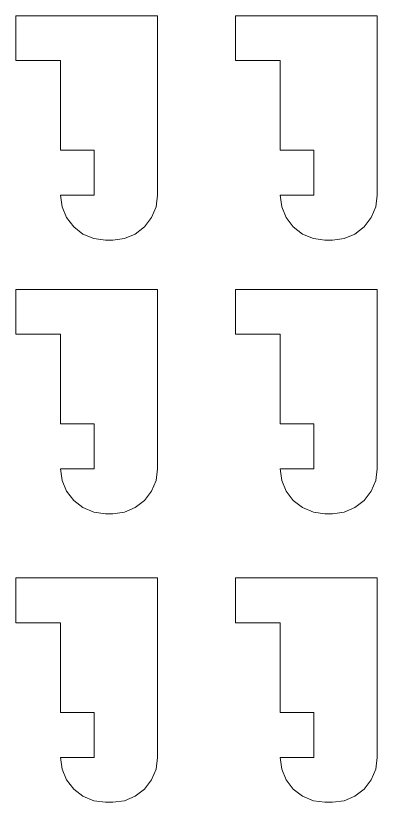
# Model space of a CAD drawing. Header units: millimetres. Extents: x -131 to 131, y -103 to 103.
# Drawn here: x -43.8 to -19.6, y 40.1 to 92.7 of the extents above; entities that cross this region are included whole.
import ezdxf

# ---------------------------------------------------------------- set-up
doc = ezdxf.new("R2010")
doc.units = ezdxf.units.MM
doc.header["$MEASUREMENT"] = 0
doc.layers.add('Camada 1', color=7, linetype='Continuous')

msp = doc.modelspace()

# ---------------------------------------------------------------- linework, layer by layer
at = {"layer": 'Camada 1', "color": 250, "lineweight": 20}
for points in [[(-43.8297, 92.7415), (-43.8297, 92.7415), (-34.3297, 92.7415), (-34.3297, 92.7415), (-34.3297, 92.7415), (-34.3297, 92.7415), (-34.3297, 80.7414), (-34.3297, 80.7414), (-34.3297, 80.7414), (-34.3297, 80.7414), (-34.432, 79.9649), (-34.432, 79.9649), (-34.432, 79.9649), (-34.432, 79.9649), (-34.7315, 79.2414), (-34.7315, 79.2414), (-34.7315, 79.2414), (-34.7315, 79.2414), (-35.2085, 78.6201), (-35.2085, 78.6201), (-35.2085, 78.6201), (-35.2085, 78.6201), (-35.8297, 78.1432), (-35.8297, 78.1432), (-35.8297, 78.1432), (-35.8297, 78.1432), (-36.5533, 77.8436), (-36.5533, 77.8436), (-36.5533, 77.8436), (-36.5533, 77.8436), (-37.3297, 77.7413), (-37.3297, 77.7413), (-37.3297, 77.7413), (-37.3297, 77.7413), (-37.8296, 77.7413), (-37.8296, 77.7413), (-37.8296, 77.7413), (-37.8296, 77.7413), (-38.6061, 77.8436), (-38.6061, 77.8436), (-38.6061, 77.8436), (-38.6061, 77.8436), (-39.3296, 78.1432), (-39.3296, 78.1432), (-39.3296, 78.1432), (-39.3296, 78.1432), (-39.9509, 78.6201), (-39.9509, 78.6201), (-39.9509, 78.6201), (-39.9509, 78.6201), (-40.4278, 79.2414), (-40.4278, 79.2414), (-40.4278, 79.2414), (-40.4278, 79.2414), (-40.7273, 79.9649), (-40.7273, 79.9649), (-40.7273, 79.9649), (-40.7273, 79.9649), (-40.8296, 80.7414), (-40.8296, 80.7414), (-40.8296, 80.7414), (-40.8296, 80.7414), (-38.574, 80.7414), (-38.574, 80.7414), (-38.574, 80.7414), (-38.574, 80.7414), (-38.574, 83.7414), (-38.574, 83.7414), (-38.574, 83.7414), (-38.574, 83.7414), (-40.8296, 83.7414), (-40.8296, 83.7414), (-40.8296, 83.7414), (-40.8296, 83.7414), (-40.8296, 89.7414), (-40.8296, 89.7414), (-40.8296, 89.7414), (-40.8296, 89.7414), (-43.8297, 89.7414), (-43.8297, 89.7414), (-43.8297, 89.7414), (-43.8297, 89.7414), (-43.8297, 92.7415), (-43.8297, 92.7415)], [(-29.1298, 92.7415), (-29.1298, 92.7415), (-19.6298, 92.7415), (-19.6298, 92.7415), (-19.6298, 92.7415), (-19.6298, 92.7415), (-19.6298, 80.7414), (-19.6298, 80.7414), (-19.6298, 80.7414), (-19.6298, 80.7414), (-19.7318, 79.9649), (-19.7318, 79.9649), (-19.7318, 79.9649), (-19.7318, 79.9649), (-20.0316, 79.2414), (-20.0316, 79.2414), (-20.0316, 79.2414), (-20.0316, 79.2414), (-20.5082, 78.6201), (-20.5082, 78.6201), (-20.5082, 78.6201), (-20.5082, 78.6201), (-21.1298, 78.1432), (-21.1298, 78.1432), (-21.1298, 78.1432), (-21.1298, 78.1432), (-21.8534, 77.8436), (-21.8534, 77.8436), (-21.8534, 77.8436), (-21.8534, 77.8436), (-22.6298, 77.7413), (-22.6298, 77.7413), (-22.6298, 77.7413), (-22.6298, 77.7413), (-23.1297, 77.7413), (-23.1297, 77.7413), (-23.1297, 77.7413), (-23.1297, 77.7413), (-23.9062, 77.8436), (-23.9062, 77.8436), (-23.9062, 77.8436), (-23.9062, 77.8436), (-24.6297, 78.1432), (-24.6297, 78.1432), (-24.6297, 78.1432), (-24.6297, 78.1432), (-25.251, 78.6201), (-25.251, 78.6201), (-25.251, 78.6201), (-25.251, 78.6201), (-25.7279, 79.2414), (-25.7279, 79.2414), (-25.7279, 79.2414), (-25.7279, 79.2414), (-26.0274, 79.9649), (-26.0274, 79.9649), (-26.0274, 79.9649), (-26.0274, 79.9649), (-26.1297, 80.7414), (-26.1297, 80.7414), (-26.1297, 80.7414), (-26.1297, 80.7414), (-23.8737, 80.7414), (-23.8737, 80.7414), (-23.8737, 80.7414), (-23.8737, 80.7414), (-23.8737, 83.7414), (-23.8737, 83.7414), (-23.8737, 83.7414), (-23.8737, 83.7414), (-26.1297, 83.7414), (-26.1297, 83.7414), (-26.1297, 83.7414), (-26.1297, 83.7414), (-26.1297, 89.7414), (-26.1297, 89.7414), (-26.1297, 89.7414), (-26.1297, 89.7414), (-29.1298, 89.7414), (-29.1298, 89.7414), (-29.1298, 89.7414), (-29.1298, 89.7414), (-29.1298, 92.7415), (-29.1298, 92.7415)], [(-43.8297, 74.4411), (-43.8297, 74.4411), (-34.3297, 74.4411), (-34.3297, 74.4411), (-34.3297, 74.4411), (-34.3297, 74.4411), (-34.3297, 62.4414), (-34.3297, 62.4414), (-34.3297, 62.4414), (-34.3297, 62.4414), (-34.432, 61.6649), (-34.432, 61.6649), (-34.432, 61.6649), (-34.432, 61.6649), (-34.7315, 60.9414), (-34.7315, 60.9414), (-34.7315, 60.9414), (-34.7315, 60.9414), (-35.2085, 60.3201), (-35.2085, 60.3201), (-35.2085, 60.3201), (-35.2085, 60.3201), (-35.8297, 59.8432), (-35.8297, 59.8432), (-35.8297, 59.8432), (-35.8297, 59.8432), (-36.5533, 59.5437), (-36.5533, 59.5437), (-36.5533, 59.5437), (-36.5533, 59.5437), (-37.3297, 59.4413), (-37.3297, 59.4413), (-37.3297, 59.4413), (-37.3297, 59.4413), (-37.8296, 59.4413), (-37.8296, 59.4413), (-37.8296, 59.4413), (-37.8296, 59.4413), (-38.6061, 59.5437), (-38.6061, 59.5437), (-38.6061, 59.5437), (-38.6061, 59.5437), (-39.3296, 59.8432), (-39.3296, 59.8432), (-39.3296, 59.8432), (-39.3296, 59.8432), (-39.9509, 60.3201), (-39.9509, 60.3201), (-39.9509, 60.3201), (-39.9509, 60.3201), (-40.4278, 60.9414), (-40.4278, 60.9414), (-40.4278, 60.9414), (-40.4278, 60.9414), (-40.7273, 61.6649), (-40.7273, 61.6649), (-40.7273, 61.6649), (-40.7273, 61.6649), (-40.8296, 62.4414), (-40.8296, 62.4414), (-40.8296, 62.4414), (-40.8296, 62.4414), (-38.574, 62.4414), (-38.574, 62.4414), (-38.574, 62.4414), (-38.574, 62.4414), (-38.574, 65.4414), (-38.574, 65.4414), (-38.574, 65.4414), (-38.574, 65.4414), (-40.8296, 65.4414), (-40.8296, 65.4414), (-40.8296, 65.4414), (-40.8296, 65.4414), (-40.8296, 71.4414), (-40.8296, 71.4414), (-40.8296, 71.4414), (-40.8296, 71.4414), (-43.8297, 71.4414), (-43.8297, 71.4414), (-43.8297, 71.4414), (-43.8297, 71.4414), (-43.8297, 74.4411), (-43.8297, 74.4411)], [(-29.1298, 74.4411), (-29.1298, 74.4411), (-19.6298, 74.4411), (-19.6298, 74.4411), (-19.6298, 74.4411), (-19.6298, 74.4411), (-19.6298, 62.4414), (-19.6298, 62.4414), (-19.6298, 62.4414), (-19.6298, 62.4414), (-19.7318, 61.6649), (-19.7318, 61.6649), (-19.7318, 61.6649), (-19.7318, 61.6649), (-20.0316, 60.9414), (-20.0316, 60.9414), (-20.0316, 60.9414), (-20.0316, 60.9414), (-20.5082, 60.3201), (-20.5082, 60.3201), (-20.5082, 60.3201), (-20.5082, 60.3201), (-21.1298, 59.8432), (-21.1298, 59.8432), (-21.1298, 59.8432), (-21.1298, 59.8432), (-21.8534, 59.5437), (-21.8534, 59.5437), (-21.8534, 59.5437), (-21.8534, 59.5437), (-22.6298, 59.4413), (-22.6298, 59.4413), (-22.6298, 59.4413), (-22.6298, 59.4413), (-23.1297, 59.4413), (-23.1297, 59.4413), (-23.1297, 59.4413), (-23.1297, 59.4413), (-23.9062, 59.5437), (-23.9062, 59.5437), (-23.9062, 59.5437), (-23.9062, 59.5437), (-24.6297, 59.8432), (-24.6297, 59.8432), (-24.6297, 59.8432), (-24.6297, 59.8432), (-25.251, 60.3201), (-25.251, 60.3201), (-25.251, 60.3201), (-25.251, 60.3201), (-25.7279, 60.9414), (-25.7279, 60.9414), (-25.7279, 60.9414), (-25.7279, 60.9414), (-26.0274, 61.6649), (-26.0274, 61.6649), (-26.0274, 61.6649), (-26.0274, 61.6649), (-26.1297, 62.4414), (-26.1297, 62.4414), (-26.1297, 62.4414), (-26.1297, 62.4414), (-23.8737, 62.4414), (-23.8737, 62.4414), (-23.8737, 62.4414), (-23.8737, 62.4414), (-23.8737, 65.4414), (-23.8737, 65.4414), (-23.8737, 65.4414), (-23.8737, 65.4414), (-26.1297, 65.4414), (-26.1297, 65.4414), (-26.1297, 65.4414), (-26.1297, 65.4414), (-26.1297, 71.4414), (-26.1297, 71.4414), (-26.1297, 71.4414), (-26.1297, 71.4414), (-29.1298, 71.4414), (-29.1298, 71.4414), (-29.1298, 71.4414), (-29.1298, 71.4414), (-29.1298, 74.4411), (-29.1298, 74.4411)], [(-43.8297, 55.1413), (-43.8297, 55.1413), (-34.3297, 55.1413), (-34.3297, 55.1413), (-34.3297, 55.1413), (-34.3297, 55.1413), (-34.3297, 43.1412), (-34.3297, 43.1412), (-34.3297, 43.1412), (-34.3297, 43.1412), (-34.432, 42.3648), (-34.432, 42.3648), (-34.432, 42.3648), (-34.432, 42.3648), (-34.7315, 41.6412), (-34.7315, 41.6412), (-34.7315, 41.6412), (-34.7315, 41.6412), (-35.2085, 41.02), (-35.2085, 41.02), (-35.2085, 41.02), (-35.2085, 41.02), (-35.8297, 40.543), (-35.8297, 40.543), (-35.8297, 40.543), (-35.8297, 40.543), (-36.5533, 40.2435), (-36.5533, 40.2435), (-36.5533, 40.2435), (-36.5533, 40.2435), (-37.3297, 40.1412), (-37.3297, 40.1412), (-37.3297, 40.1412), (-37.3297, 40.1412), (-37.8296, 40.1412), (-37.8296, 40.1412), (-37.8296, 40.1412), (-37.8296, 40.1412), (-38.6061, 40.2435), (-38.6061, 40.2435), (-38.6061, 40.2435), (-38.6061, 40.2435), (-39.3296, 40.543), (-39.3296, 40.543), (-39.3296, 40.543), (-39.3296, 40.543), (-39.9509, 41.02), (-39.9509, 41.02), (-39.9509, 41.02), (-39.9509, 41.02), (-40.4278, 41.6412), (-40.4278, 41.6412), (-40.4278, 41.6412), (-40.4278, 41.6412), (-40.7273, 42.3648), (-40.7273, 42.3648), (-40.7273, 42.3648), (-40.7273, 42.3648), (-40.8296, 43.1412), (-40.8296, 43.1412), (-40.8296, 43.1412), (-40.8296, 43.1412), (-38.574, 43.1412), (-38.574, 43.1412), (-38.574, 43.1412), (-38.574, 43.1412), (-38.574, 46.1413), (-38.574, 46.1413), (-38.574, 46.1413), (-38.574, 46.1413), (-40.8296, 46.1413), (-40.8296, 46.1413), (-40.8296, 46.1413), (-40.8296, 46.1413), (-40.8296, 52.1413), (-40.8296, 52.1413), (-40.8296, 52.1413), (-40.8296, 52.1413), (-43.8297, 52.1413), (-43.8297, 52.1413), (-43.8297, 52.1413), (-43.8297, 52.1413), (-43.8297, 55.1413), (-43.8297, 55.1413)], [(-29.1298, 55.1413), (-29.1298, 55.1413), (-19.6298, 55.1413), (-19.6298, 55.1413), (-19.6298, 55.1413), (-19.6298, 55.1413), (-19.6298, 43.1412), (-19.6298, 43.1412), (-19.6298, 43.1412), (-19.6298, 43.1412), (-19.7318, 42.3648), (-19.7318, 42.3648), (-19.7318, 42.3648), (-19.7318, 42.3648), (-20.0316, 41.6412), (-20.0316, 41.6412), (-20.0316, 41.6412), (-20.0316, 41.6412), (-20.5082, 41.02), (-20.5082, 41.02), (-20.5082, 41.02), (-20.5082, 41.02), (-21.1298, 40.543), (-21.1298, 40.543), (-21.1298, 40.543), (-21.1298, 40.543), (-21.8534, 40.2435), (-21.8534, 40.2435), (-21.8534, 40.2435), (-21.8534, 40.2435), (-22.6298, 40.1412), (-22.6298, 40.1412), (-22.6298, 40.1412), (-22.6298, 40.1412), (-23.1297, 40.1412), (-23.1297, 40.1412), (-23.1297, 40.1412), (-23.1297, 40.1412), (-23.9062, 40.2435), (-23.9062, 40.2435), (-23.9062, 40.2435), (-23.9062, 40.2435), (-24.6297, 40.543), (-24.6297, 40.543), (-24.6297, 40.543), (-24.6297, 40.543), (-25.251, 41.02), (-25.251, 41.02), (-25.251, 41.02), (-25.251, 41.02), (-25.7279, 41.6412), (-25.7279, 41.6412), (-25.7279, 41.6412), (-25.7279, 41.6412), (-26.0274, 42.3648), (-26.0274, 42.3648), (-26.0274, 42.3648), (-26.0274, 42.3648), (-26.1297, 43.1412), (-26.1297, 43.1412), (-26.1297, 43.1412), (-26.1297, 43.1412), (-23.8737, 43.1412), (-23.8737, 43.1412), (-23.8737, 43.1412), (-23.8737, 43.1412), (-23.8737, 46.1413), (-23.8737, 46.1413), (-23.8737, 46.1413), (-23.8737, 46.1413), (-26.1297, 46.1413), (-26.1297, 46.1413), (-26.1297, 46.1413), (-26.1297, 46.1413), (-26.1297, 52.1413), (-26.1297, 52.1413), (-26.1297, 52.1413), (-26.1297, 52.1413), (-29.1298, 52.1413), (-29.1298, 52.1413), (-29.1298, 52.1413), (-29.1298, 52.1413), (-29.1298, 55.1413), (-29.1298, 55.1413)]]:
    msp.add_open_spline(points, degree=3, knots=[0, 0, 0, 0, 0.047619, 0.047619, 0.047619, 0.047619, 0.0952381, 0.0952381, 0.0952381, 0.0952381, 0.1428571, 0.1428571, 0.1428571, 0.1428571, 0.1904762, 0.1904762, 0.1904762, 0.1904762, 0.2380952, 0.2380952, 0.2380952, 0.2380952, 0.2857143, 0.2857143, 0.2857143, 0.2857143, 0.3333333, 0.3333333, 0.3333333, 0.3333333, 0.3809524, 0.3809524, 0.3809524, 0.3809524, 0.4285714, 0.4285714, 0.4285714, 0.4285714, 0.4761905, 0.4761905, 0.4761905, 0.4761905, 0.5238095, 0.5238095, 0.5238095, 0.5238095, 0.5714286, 0.5714286, 0.5714286, 0.5714286, 0.6190476, 0.6190476, 0.6190476, 0.6190476, 0.6666667, 0.6666667, 0.6666667, 0.6666667, 0.7142857, 0.7142857, 0.7142857, 0.7142857, 0.7619048, 0.7619048, 0.7619048, 0.7619048, 0.8095238, 0.8095238, 0.8095238, 0.8095238, 0.8571429, 0.8571429, 0.8571429, 0.8571429, 0.9047619, 0.9047619, 0.9047619, 0.9047619, 0.952381, 0.952381, 0.952381, 0.952381, 1, 1, 1, 1], dxfattribs=at)

doc.saveas('drawing.dxf')
